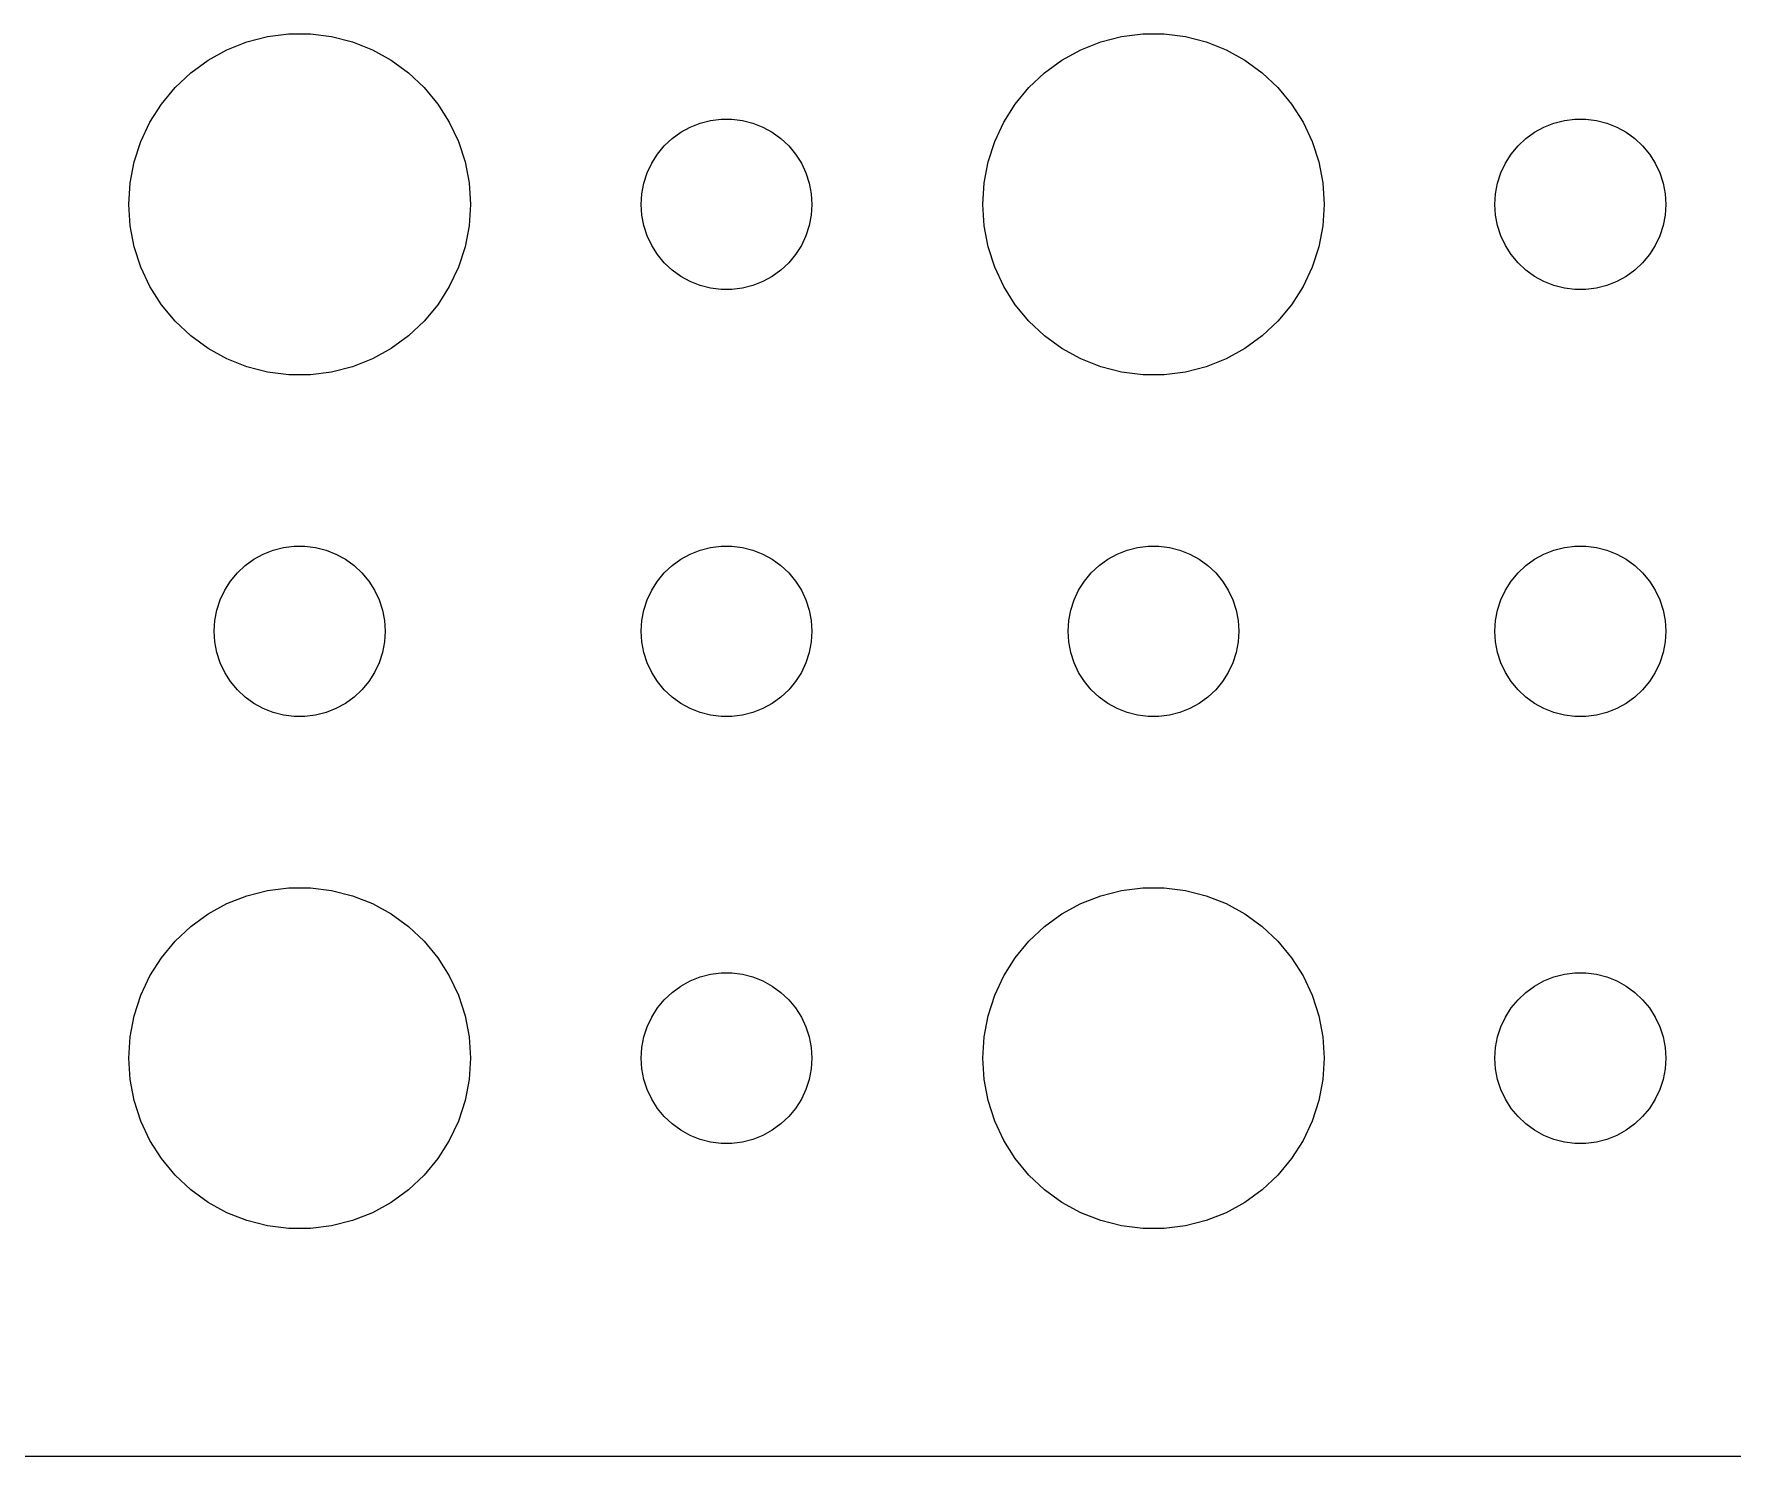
# Model space of a CAD drawing. Header units: metres. Extents: x -112 to 112, y -59 to 59.
# Drawn here: x 25.33 to 55.16, y -59.49 to -34.51 of the extents above; entities that cross this region are included whole.
import ezdxf

# ---------------------------------------------------------------- set-up
doc = ezdxf.new("R2010")
doc.units = ezdxf.units.M

msp = doc.modelspace()

# ---------------------------------------------------------------- linework, layer by layer
for p, q in [((29.0729, -34.6468), (29.4379, -34.5531)), ((29.4379, -34.5531), (29.8116, -34.5059)), ((29.8116, -34.5059), (30.1884, -34.5059)), ((30.1884, -34.5059), (30.5621, -34.5531)), ((30.5621, -34.5531), (30.927, -34.6468)), ((44.0729, -34.6468), (44.4379, -34.5531)), ((44.4379, -34.5531), (44.8116, -34.5059)), ((44.8116, -34.5059), (45.1884, -34.5059)), ((45.1884, -34.5059), (45.5621, -34.5531)), ((45.5621, -34.5531), (45.927, -34.6468)), ((28.3925, -34.967), (28.7227, -34.7855)), ((28.7227, -34.7855), (29.0729, -34.6468)), ((30.927, -34.6468), (31.2773, -34.7855)), ((31.2773, -34.7855), (31.6075, -34.967)), ((43.3925, -34.967), (43.7227, -34.7855)), ((43.7227, -34.7855), (44.0729, -34.6468)), ((45.927, -34.6468), (46.2773, -34.7855)), ((46.2773, -34.7855), (46.6075, -34.967)), ((27.8131, -35.4464), (28.0877, -35.1885)), ((28.0877, -35.1885), (28.3925, -34.967)), ((31.6075, -34.967), (31.9123, -35.1885)), ((31.9123, -35.1885), (32.1869, -35.4464)), ((42.8131, -35.4464), (43.0877, -35.1885)), ((43.0877, -35.1885), (43.3925, -34.967)), ((46.6075, -34.967), (46.9123, -35.1885)), ((46.9123, -35.1885), (47.1869, -35.4464)), ((27.5729, -35.7366), (27.8131, -35.4464)), ((32.1869, -35.4464), (32.427, -35.7366)), ((42.5729, -35.7366), (42.8131, -35.4464)), ((47.1869, -35.4464), (47.427, -35.7366)), ((27.3711, -36.0547), (27.5729, -35.7366)), ((32.427, -35.7366), (32.6289, -36.0547)), ((42.3711, -36.0547), (42.5729, -35.7366)), ((47.427, -35.7366), (47.6289, -36.0547)), ((27.2107, -36.3956), (27.3711, -36.0547)), ((32.6289, -36.0547), (32.7893, -36.3956)), ((36.8613, -36.1428), (37.0365, -36.0734)), ((37.0365, -36.0734), (37.2189, -36.0266)), ((37.2189, -36.0266), (37.4058, -36.003)), ((37.4058, -36.003), (37.5942, -36.003)), ((37.5942, -36.003), (37.7811, -36.0266)), ((37.7811, -36.0266), (37.9635, -36.0734)), ((37.9635, -36.0734), (38.1387, -36.1428)), ((42.2107, -36.3956), (42.3711, -36.0547)), ((47.6289, -36.0547), (47.7893, -36.3956)), ((51.8613, -36.1428), (52.0365, -36.0734)), ((52.0365, -36.0734), (52.2189, -36.0266)), ((52.2189, -36.0266), (52.4058, -36.003)), ((52.4058, -36.003), (52.5942, -36.003)), ((52.5942, -36.003), (52.7811, -36.0266)), ((52.7811, -36.0266), (52.9635, -36.0734)), ((52.9635, -36.0734), (53.1387, -36.1428)), ((27.0942, -36.7539), (27.2107, -36.3956)), ((32.7893, -36.3956), (32.9057, -36.7539)), ((36.4065, -36.4732), (36.5439, -36.3442)), ((36.5439, -36.3442), (36.6963, -36.2335)), ((36.6963, -36.2335), (36.8613, -36.1428)), ((38.1387, -36.1428), (38.3037, -36.2335)), ((38.3037, -36.2335), (38.4561, -36.3442)), ((38.4561, -36.3442), (38.5934, -36.4732)), ((42.0942, -36.7539), (42.2107, -36.3956)), ((47.7893, -36.3956), (47.9057, -36.7539)), ((51.4065, -36.4732), (51.5439, -36.3442)), ((51.5439, -36.3442), (51.6963, -36.2335)), ((51.6963, -36.2335), (51.8613, -36.1428)), ((53.1387, -36.1428), (53.3037, -36.2335)), ((53.3037, -36.2335), (53.4561, -36.3442)), ((53.4561, -36.3442), (53.5934, -36.4732)), ((36.1855, -36.7774), (36.2865, -36.6183)), ((36.2865, -36.6183), (36.4065, -36.4732)), ((38.5934, -36.4732), (38.7135, -36.6183)), ((38.7135, -36.6183), (38.8145, -36.7774)), ((51.1855, -36.7774), (51.2865, -36.6183)), ((51.2865, -36.6183), (51.4065, -36.4732)), ((53.5934, -36.4732), (53.7135, -36.6183)), ((53.7135, -36.6183), (53.8145, -36.7774)), ((27.0237, -37.124), (27.0942, -36.7539)), ((32.9057, -36.7539), (32.9763, -37.124)), ((36.0471, -37.127), (36.1053, -36.9478)), ((36.1053, -36.9478), (36.1855, -36.7774)), ((38.8145, -36.7774), (38.8947, -36.9478)), ((38.8947, -36.9478), (38.9529, -37.127)), ((42.0237, -37.124), (42.0942, -36.7539)), ((47.9057, -36.7539), (47.9763, -37.124)), ((51.0471, -37.127), (51.1053, -36.9478)), ((51.1053, -36.9478), (51.1855, -36.7774)), ((53.8145, -36.7774), (53.8947, -36.9478)), ((53.8947, -36.9478), (53.9529, -37.127)), ((27, -37.5), (27.0237, -37.124)), ((32.9763, -37.124), (33, -37.5)), ((36.0118, -37.312), (36.0471, -37.127)), ((38.9529, -37.127), (38.9882, -37.312)), ((42, -37.5), (42.0237, -37.124)), ((47.9763, -37.124), (48, -37.5)), ((51.0118, -37.312), (51.0471, -37.127)), ((53.9529, -37.127), (53.9882, -37.312)), ((27.0237, -37.876), (27, -37.5)), ((33, -37.5), (32.9763, -37.876)), ((36, -37.5), (36.0118, -37.312)), ((36.0118, -37.688), (36, -37.5)), ((38.9882, -37.312), (39, -37.5)), ((39, -37.5), (38.9882, -37.688)), ((42.0237, -37.876), (42, -37.5)), ((48, -37.5), (47.9763, -37.876)), ((51, -37.5), (51.0118, -37.312)), ((51.0118, -37.688), (51, -37.5)), ((53.9882, -37.312), (54, -37.5)), ((54, -37.5), (53.9882, -37.688)), ((27.0942, -38.2461), (27.0237, -37.876)), ((32.9763, -37.876), (32.9057, -38.2461)), ((36.0471, -37.873), (36.0118, -37.688)), ((36.1053, -38.0522), (36.0471, -37.873)), ((38.9529, -37.873), (38.8947, -38.0522)), ((38.9882, -37.688), (38.9529, -37.873)), ((42.0942, -38.2461), (42.0237, -37.876)), ((47.9763, -37.876), (47.9057, -38.2461)), ((51.0471, -37.873), (51.0118, -37.688)), ((51.1053, -38.0522), (51.0471, -37.873)), ((53.9529, -37.873), (53.8947, -38.0522)), ((53.9882, -37.688), (53.9529, -37.873)), ((36.1855, -38.2226), (36.1053, -38.0522)), ((38.8947, -38.0522), (38.8145, -38.2226)), ((51.1855, -38.2226), (51.1053, -38.0522)), ((53.8947, -38.0522), (53.8145, -38.2226)), ((27.2107, -38.6044), (27.0942, -38.2461)), ((32.9057, -38.2461), (32.7893, -38.6044)), ((36.2865, -38.3817), (36.1855, -38.2226)), ((36.4065, -38.5268), (36.2865, -38.3817)), ((38.7135, -38.3817), (38.5934, -38.5268)), ((38.8145, -38.2226), (38.7135, -38.3817)), ((42.2107, -38.6044), (42.0942, -38.2461)), ((47.9057, -38.2461), (47.7893, -38.6044)), ((51.2865, -38.3817), (51.1855, -38.2226)), ((51.4065, -38.5268), (51.2865, -38.3817)), ((53.7135, -38.3817), (53.5934, -38.5268)), ((53.8145, -38.2226), (53.7135, -38.3817)), ((27.3711, -38.9453), (27.2107, -38.6044)), ((32.7893, -38.6044), (32.6289, -38.9453)), ((36.5439, -38.6558), (36.4065, -38.5268)), ((36.6963, -38.7665), (36.5439, -38.6558)), ((36.8613, -38.8572), (36.6963, -38.7665)), ((38.3037, -38.7665), (38.1387, -38.8572)), ((38.4561, -38.6558), (38.3037, -38.7665)), ((38.5934, -38.5268), (38.4561, -38.6558)), ((42.3711, -38.9453), (42.2107, -38.6044)), ((47.7893, -38.6044), (47.6289, -38.9453)), ((51.5439, -38.6558), (51.4065, -38.5268)), ((51.6963, -38.7665), (51.5439, -38.6558)), ((51.8613, -38.8572), (51.6963, -38.7665)), ((53.3037, -38.7665), (53.1387, -38.8572)), ((53.4561, -38.6558), (53.3037, -38.7665)), ((53.5934, -38.5268), (53.4561, -38.6558)), ((27.5729, -39.2634), (27.3711, -38.9453)), ((32.6289, -38.9453), (32.427, -39.2634)), ((37.0365, -38.9266), (36.8613, -38.8572)), ((37.2189, -38.9734), (37.0365, -38.9266)), ((37.4058, -38.997), (37.2189, -38.9734)), ((37.5942, -38.997), (37.4058, -38.997)), ((37.7811, -38.9734), (37.5942, -38.997)), ((37.9635, -38.9266), (37.7811, -38.9734)), ((38.1387, -38.8572), (37.9635, -38.9266)), ((42.5729, -39.2634), (42.3711, -38.9453)), ((47.6289, -38.9453), (47.427, -39.2634)), ((52.0365, -38.9266), (51.8613, -38.8572)), ((52.2189, -38.9734), (52.0365, -38.9266)), ((52.4058, -38.997), (52.2189, -38.9734)), ((52.5942, -38.997), (52.4058, -38.997)), ((52.7811, -38.9734), (52.5942, -38.997)), ((52.9635, -38.9266), (52.7811, -38.9734)), ((53.1387, -38.8572), (52.9635, -38.9266)), ((27.8131, -39.5536), (27.5729, -39.2634)), ((32.427, -39.2634), (32.1869, -39.5536)), ((42.8131, -39.5536), (42.5729, -39.2634)), ((47.427, -39.2634), (47.1869, -39.5536)), ((28.0877, -39.8115), (27.8131, -39.5536)), ((32.1869, -39.5536), (31.9123, -39.8115)), ((43.0877, -39.8115), (42.8131, -39.5536)), ((47.1869, -39.5536), (46.9123, -39.8115)), ((28.3925, -40.033), (28.0877, -39.8115)), ((31.9123, -39.8115), (31.6075, -40.033)), ((43.3925, -40.033), (43.0877, -39.8115)), ((46.9123, -39.8115), (46.6075, -40.033)), ((28.7227, -40.2145), (28.3925, -40.033)), ((29.0729, -40.3532), (28.7227, -40.2145)), ((31.2773, -40.2145), (30.927, -40.3532)), ((31.6075, -40.033), (31.2773, -40.2145)), ((43.7227, -40.2145), (43.3925, -40.033)), ((44.0729, -40.3532), (43.7227, -40.2145)), ((46.2773, -40.2145), (45.927, -40.3532)), ((46.6075, -40.033), (46.2773, -40.2145)), ((29.4379, -40.4469), (29.0729, -40.3532)), ((29.8116, -40.4941), (29.4379, -40.4469)), ((30.1884, -40.4941), (29.8116, -40.4941)), ((30.5621, -40.4469), (30.1884, -40.4941)), ((30.927, -40.3532), (30.5621, -40.4469)), ((44.4379, -40.4469), (44.0729, -40.3532)), ((44.8116, -40.4941), (44.4379, -40.4469)), ((45.1884, -40.4941), (44.8116, -40.4941)), ((45.5621, -40.4469), (45.1884, -40.4941)), ((45.927, -40.3532), (45.5621, -40.4469)), ((29.5365, -43.5734), (29.7189, -43.5266)), ((29.7189, -43.5266), (29.9058, -43.503)), ((29.9058, -43.503), (30.0942, -43.503)), ((30.0942, -43.503), (30.2811, -43.5266)), ((30.2811, -43.5266), (30.4635, -43.5734)), ((37.0365, -43.5734), (37.2189, -43.5266)), ((37.2189, -43.5266), (37.4058, -43.503)), ((37.4058, -43.503), (37.5942, -43.503)), ((37.5942, -43.503), (37.7811, -43.5266)), ((37.7811, -43.5266), (37.9635, -43.5734)), ((44.5365, -43.5734), (44.7189, -43.5266)), ((44.7189, -43.5266), (44.9058, -43.503)), ((44.9058, -43.503), (45.0942, -43.503)), ((45.0942, -43.503), (45.2811, -43.5266)), ((45.2811, -43.5266), (45.4635, -43.5734)), ((52.0365, -43.5734), (52.2189, -43.5266)), ((52.2189, -43.5266), (52.4058, -43.503)), ((52.4058, -43.503), (52.5942, -43.503)), ((52.5942, -43.503), (52.7811, -43.5266)), ((52.7811, -43.5266), (52.9635, -43.5734)), ((28.9065, -43.9732), (29.0439, -43.8442)), ((29.0439, -43.8442), (29.1963, -43.7335)), ((29.1963, -43.7335), (29.3613, -43.6428)), ((29.3613, -43.6428), (29.5365, -43.5734)), ((30.4635, -43.5734), (30.6387, -43.6428)), ((30.6387, -43.6428), (30.8037, -43.7335)), ((30.8037, -43.7335), (30.9561, -43.8442)), ((30.9561, -43.8442), (31.0934, -43.9732)), ((36.4065, -43.9732), (36.5439, -43.8442)), ((36.5439, -43.8442), (36.6963, -43.7335)), ((36.6963, -43.7335), (36.8613, -43.6428)), ((36.8613, -43.6428), (37.0365, -43.5734)), ((37.9635, -43.5734), (38.1387, -43.6428)), ((38.1387, -43.6428), (38.3037, -43.7335)), ((38.3037, -43.7335), (38.4561, -43.8442)), ((38.4561, -43.8442), (38.5934, -43.9732)), ((43.9065, -43.9732), (44.0439, -43.8442)), ((44.0439, -43.8442), (44.1963, -43.7335)), ((44.1963, -43.7335), (44.3613, -43.6428)), ((44.3613, -43.6428), (44.5365, -43.5734)), ((45.4635, -43.5734), (45.6387, -43.6428)), ((45.6387, -43.6428), (45.8037, -43.7335)), ((45.8037, -43.7335), (45.9561, -43.8442)), ((45.9561, -43.8442), (46.0934, -43.9732)), ((51.4065, -43.9732), (51.5439, -43.8442)), ((51.5439, -43.8442), (51.6963, -43.7335)), ((51.6963, -43.7335), (51.8613, -43.6428)), ((51.8613, -43.6428), (52.0365, -43.5734)), ((52.9635, -43.5734), (53.1387, -43.6428)), ((53.1387, -43.6428), (53.3037, -43.7335)), ((53.3037, -43.7335), (53.4561, -43.8442)), ((53.4561, -43.8442), (53.5934, -43.9732)), ((28.6855, -44.2774), (28.7865, -44.1183)), ((28.7865, -44.1183), (28.9065, -43.9732)), ((31.0934, -43.9732), (31.2135, -44.1183)), ((31.2135, -44.1183), (31.3145, -44.2774)), ((36.1855, -44.2774), (36.2865, -44.1183)), ((36.2865, -44.1183), (36.4065, -43.9732)), ((38.5934, -43.9732), (38.7135, -44.1183)), ((38.7135, -44.1183), (38.8145, -44.2774)), ((43.6855, -44.2774), (43.7865, -44.1183)), ((43.7865, -44.1183), (43.9065, -43.9732)), ((46.0934, -43.9732), (46.2135, -44.1183)), ((46.2135, -44.1183), (46.3145, -44.2774)), ((51.1855, -44.2774), (51.2865, -44.1183)), ((51.2865, -44.1183), (51.4065, -43.9732)), ((53.5934, -43.9732), (53.7135, -44.1183)), ((53.7135, -44.1183), (53.8145, -44.2774)), ((28.5471, -44.627), (28.6053, -44.4478)), ((28.6053, -44.4478), (28.6855, -44.2774)), ((31.3145, -44.2774), (31.3947, -44.4478)), ((31.3947, -44.4478), (31.4529, -44.627)), ((36.0471, -44.627), (36.1053, -44.4478)), ((36.1053, -44.4478), (36.1855, -44.2774)), ((38.8145, -44.2774), (38.8947, -44.4478)), ((38.8947, -44.4478), (38.9529, -44.627)), ((43.5471, -44.627), (43.6053, -44.4478)), ((43.6053, -44.4478), (43.6855, -44.2774)), ((46.3145, -44.2774), (46.3947, -44.4478)), ((46.3947, -44.4478), (46.4529, -44.627)), ((51.0471, -44.627), (51.1053, -44.4478)), ((51.1053, -44.4478), (51.1855, -44.2774)), ((53.8145, -44.2774), (53.8947, -44.4478)), ((53.8947, -44.4478), (53.9529, -44.627)), ((28.5118, -44.812), (28.5471, -44.627)), ((31.4529, -44.627), (31.4882, -44.812)), ((36.0118, -44.812), (36.0471, -44.627)), ((38.9529, -44.627), (38.9882, -44.812)), ((43.5118, -44.812), (43.5471, -44.627)), ((46.4529, -44.627), (46.4882, -44.812)), ((51.0118, -44.812), (51.0471, -44.627)), ((53.9529, -44.627), (53.9882, -44.812)), ((28.5, -45), (28.5118, -44.812)), ((28.5118, -45.188), (28.5, -45)), ((31.4882, -44.812), (31.5, -45)), ((31.5, -45), (31.4882, -45.188)), ((36, -45), (36.0118, -44.812)), ((36.0118, -45.188), (36, -45)), ((38.9882, -44.812), (39, -45)), ((39, -45), (38.9882, -45.188)), ((43.5, -45), (43.5118, -44.812)), ((43.5118, -45.188), (43.5, -45)), ((46.4882, -44.812), (46.5, -45)), ((46.5, -45), (46.4882, -45.188)), ((51, -45), (51.0118, -44.812)), ((51.0118, -45.188), (51, -45)), ((53.9882, -44.812), (54, -45)), ((54, -45), (53.9882, -45.188)), ((28.5471, -45.373), (28.5118, -45.188)), ((31.4882, -45.188), (31.4529, -45.373)), ((36.0471, -45.373), (36.0118, -45.188)), ((38.9882, -45.188), (38.9529, -45.373)), ((43.5471, -45.373), (43.5118, -45.188)), ((46.4882, -45.188), (46.4529, -45.373)), ((51.0471, -45.373), (51.0118, -45.188)), ((53.9882, -45.188), (53.9529, -45.373)), ((28.6053, -45.5522), (28.5471, -45.373)), ((28.6855, -45.7226), (28.6053, -45.5522)), ((31.3947, -45.5522), (31.3145, -45.7226)), ((31.4529, -45.373), (31.3947, -45.5522)), ((36.1053, -45.5522), (36.0471, -45.373)), ((36.1855, -45.7226), (36.1053, -45.5522)), ((38.8947, -45.5522), (38.8145, -45.7226)), ((38.9529, -45.373), (38.8947, -45.5522)), ((43.6053, -45.5522), (43.5471, -45.373)), ((43.6855, -45.7226), (43.6053, -45.5522)), ((46.3947, -45.5522), (46.3145, -45.7226)), ((46.4529, -45.373), (46.3947, -45.5522)), ((51.1053, -45.5522), (51.0471, -45.373)), ((51.1855, -45.7226), (51.1053, -45.5522)), ((53.8947, -45.5522), (53.8145, -45.7226)), ((53.9529, -45.373), (53.8947, -45.5522)), ((28.7865, -45.8817), (28.6855, -45.7226)), ((28.9065, -46.0268), (28.7865, -45.8817)), ((31.2135, -45.8817), (31.0934, -46.0268)), ((31.3145, -45.7226), (31.2135, -45.8817)), ((36.2865, -45.8817), (36.1855, -45.7226)), ((36.4065, -46.0268), (36.2865, -45.8817)), ((38.7135, -45.8817), (38.5934, -46.0268)), ((38.8145, -45.7226), (38.7135, -45.8817)), ((43.7865, -45.8817), (43.6855, -45.7226)), ((43.9065, -46.0268), (43.7865, -45.8817)), ((46.2135, -45.8817), (46.0934, -46.0268)), ((46.3145, -45.7226), (46.2135, -45.8817)), ((51.2865, -45.8817), (51.1855, -45.7226)), ((51.4065, -46.0268), (51.2865, -45.8817)), ((53.7135, -45.8817), (53.5934, -46.0268)), ((53.8145, -45.7226), (53.7135, -45.8817)), ((29.0439, -46.1558), (28.9065, -46.0268)), ((29.1963, -46.2665), (29.0439, -46.1558)), ((30.9561, -46.1558), (30.8037, -46.2665)), ((31.0934, -46.0268), (30.9561, -46.1558)), ((36.5439, -46.1558), (36.4065, -46.0268)), ((36.6963, -46.2665), (36.5439, -46.1558)), ((38.4561, -46.1558), (38.3037, -46.2665)), ((38.5934, -46.0268), (38.4561, -46.1558)), ((44.0439, -46.1558), (43.9065, -46.0268)), ((44.1963, -46.2665), (44.0439, -46.1558)), ((45.9561, -46.1558), (45.8037, -46.2665)), ((46.0934, -46.0268), (45.9561, -46.1558)), ((51.5439, -46.1558), (51.4065, -46.0268)), ((51.6963, -46.2665), (51.5439, -46.1558)), ((53.4561, -46.1558), (53.3037, -46.2665)), ((53.5934, -46.0268), (53.4561, -46.1558)), ((29.3613, -46.3572), (29.1963, -46.2665)), ((29.5365, -46.4266), (29.3613, -46.3572)), ((29.7189, -46.4734), (29.5365, -46.4266)), ((29.9058, -46.497), (29.7189, -46.4734)), ((30.0942, -46.497), (29.9058, -46.497)), ((30.2811, -46.4734), (30.0942, -46.497)), ((30.4635, -46.4266), (30.2811, -46.4734)), ((30.6387, -46.3572), (30.4635, -46.4266)), ((30.8037, -46.2665), (30.6387, -46.3572)), ((36.8613, -46.3572), (36.6963, -46.2665)), ((37.0365, -46.4266), (36.8613, -46.3572)), ((37.2189, -46.4734), (37.0365, -46.4266)), ((37.4058, -46.497), (37.2189, -46.4734)), ((37.5942, -46.497), (37.4058, -46.497)), ((37.7811, -46.4734), (37.5942, -46.497)), ((37.9635, -46.4266), (37.7811, -46.4734)), ((38.1387, -46.3572), (37.9635, -46.4266)), ((38.3037, -46.2665), (38.1387, -46.3572)), ((44.3613, -46.3572), (44.1963, -46.2665)), ((44.5365, -46.4266), (44.3613, -46.3572)), ((44.7189, -46.4734), (44.5365, -46.4266)), ((44.9058, -46.497), (44.7189, -46.4734)), ((45.0942, -46.497), (44.9058, -46.497)), ((45.2811, -46.4734), (45.0942, -46.497)), ((45.4635, -46.4266), (45.2811, -46.4734)), ((45.6387, -46.3572), (45.4635, -46.4266)), ((45.8037, -46.2665), (45.6387, -46.3572)), ((51.8613, -46.3572), (51.6963, -46.2665)), ((52.0365, -46.4266), (51.8613, -46.3572)), ((52.2189, -46.4734), (52.0365, -46.4266)), ((52.4058, -46.497), (52.2189, -46.4734)), ((52.5942, -46.497), (52.4058, -46.497)), ((52.7811, -46.4734), (52.5942, -46.497)), ((52.9635, -46.4266), (52.7811, -46.4734)), ((53.1387, -46.3572), (52.9635, -46.4266)), ((53.3037, -46.2665), (53.1387, -46.3572)), ((29.4379, -49.5531), (29.8116, -49.5059)), ((29.8116, -49.5059), (30.1884, -49.5059)), ((30.1884, -49.5059), (30.5621, -49.5531)), ((44.4379, -49.5531), (44.8116, -49.5059)), ((44.8116, -49.5059), (45.1884, -49.5059)), ((45.1884, -49.5059), (45.5621, -49.5531)), ((28.3925, -49.967), (28.7227, -49.7855)), ((28.7227, -49.7855), (29.0729, -49.6468)), ((29.0729, -49.6468), (29.4379, -49.5531)), ((30.5621, -49.5531), (30.927, -49.6468)), ((30.927, -49.6468), (31.2773, -49.7855)), ((31.2773, -49.7855), (31.6075, -49.967)), ((43.3925, -49.967), (43.7227, -49.7855)), ((43.7227, -49.7855), (44.0729, -49.6468)), ((44.0729, -49.6468), (44.4379, -49.5531)), ((45.5621, -49.5531), (45.927, -49.6468)), ((45.927, -49.6468), (46.2773, -49.7855)), ((46.2773, -49.7855), (46.6075, -49.967)), ((28.0877, -50.1885), (28.3925, -49.967)), ((31.6075, -49.967), (31.9123, -50.1885)), ((43.0877, -50.1885), (43.3925, -49.967)), ((46.6075, -49.967), (46.9123, -50.1885)), ((27.8131, -50.4464), (28.0877, -50.1885)), ((31.9123, -50.1885), (32.1869, -50.4464)), ((42.8131, -50.4464), (43.0877, -50.1885)), ((46.9123, -50.1885), (47.1869, -50.4464)), ((27.5729, -50.7366), (27.8131, -50.4464)), ((32.1869, -50.4464), (32.427, -50.7366)), ((42.5729, -50.7366), (42.8131, -50.4464)), ((47.1869, -50.4464), (47.427, -50.7366)), ((27.3711, -51.0547), (27.5729, -50.7366)), ((32.427, -50.7366), (32.6289, -51.0547)), ((37.2189, -51.0266), (37.4058, -51.003)), ((37.4058, -51.003), (37.5942, -51.003)), ((37.5942, -51.003), (37.7811, -51.0266)), ((42.3711, -51.0547), (42.5729, -50.7366)), ((47.427, -50.7366), (47.6289, -51.0547)), ((52.2189, -51.0266), (52.4058, -51.003)), ((52.4058, -51.003), (52.5942, -51.003)), ((52.5942, -51.003), (52.7811, -51.0266)), ((27.2107, -51.3956), (27.3711, -51.0547)), ((32.6289, -51.0547), (32.7893, -51.3956)), ((36.5439, -51.3442), (36.6963, -51.2335)), ((36.6963, -51.2335), (36.8613, -51.1428)), ((36.8613, -51.1428), (37.0365, -51.0734)), ((37.0365, -51.0734), (37.2189, -51.0266)), ((37.7811, -51.0266), (37.9635, -51.0734)), ((37.9635, -51.0734), (38.1387, -51.1428)), ((38.1387, -51.1428), (38.3037, -51.2335)), ((38.3037, -51.2335), (38.4561, -51.3442)), ((42.2107, -51.3956), (42.3711, -51.0547)), ((47.6289, -51.0547), (47.7893, -51.3956)), ((51.5439, -51.3442), (51.6963, -51.2335)), ((51.6963, -51.2335), (51.8613, -51.1428)), ((51.8613, -51.1428), (52.0365, -51.0734)), ((52.0365, -51.0734), (52.2189, -51.0266)), ((52.7811, -51.0266), (52.9635, -51.0734)), ((52.9635, -51.0734), (53.1387, -51.1428)), ((53.1387, -51.1428), (53.3037, -51.2335)), ((53.3037, -51.2335), (53.4561, -51.3442)), ((27.0942, -51.7539), (27.2107, -51.3956)), ((32.7893, -51.3956), (32.9057, -51.7539)), ((36.2865, -51.6183), (36.4065, -51.4732)), ((36.4065, -51.4732), (36.5439, -51.3442)), ((38.4561, -51.3442), (38.5934, -51.4732)), ((38.5934, -51.4732), (38.7135, -51.6183)), ((42.0942, -51.7539), (42.2107, -51.3956)), ((47.7893, -51.3956), (47.9057, -51.7539)), ((51.2865, -51.6183), (51.4065, -51.4732)), ((51.4065, -51.4732), (51.5439, -51.3442)), ((53.4561, -51.3442), (53.5934, -51.4732)), ((53.5934, -51.4732), (53.7135, -51.6183)), ((27.0237, -52.124), (27.0942, -51.7539)), ((32.9057, -51.7539), (32.9763, -52.124)), ((36.1053, -51.9478), (36.1855, -51.7774)), ((36.1855, -51.7774), (36.2865, -51.6183)), ((38.7135, -51.6183), (38.8145, -51.7774)), ((38.8145, -51.7774), (38.8947, -51.9478)), ((42.0237, -52.124), (42.0942, -51.7539)), ((47.9057, -51.7539), (47.9763, -52.124)), ((51.1053, -51.9478), (51.1855, -51.7774)), ((51.1855, -51.7774), (51.2865, -51.6183)), ((53.7135, -51.6183), (53.8145, -51.7774)), ((53.8145, -51.7774), (53.8947, -51.9478)), ((27, -52.5), (27.0237, -52.124)), ((32.9763, -52.124), (33, -52.5)), ((36.0118, -52.312), (36.0471, -52.127)), ((36.0471, -52.127), (36.1053, -51.9478)), ((38.8947, -51.9478), (38.9529, -52.127)), ((38.9529, -52.127), (38.9882, -52.312)), ((42, -52.5), (42.0237, -52.124)), ((47.9763, -52.124), (48, -52.5)), ((51.0118, -52.312), (51.0471, -52.127)), ((51.0471, -52.127), (51.1053, -51.9478)), ((53.8947, -51.9478), (53.9529, -52.127)), ((53.9529, -52.127), (53.9882, -52.312)), ((27.0237, -52.876), (27, -52.5)), ((33, -52.5), (32.9763, -52.876)), ((36, -52.5), (36.0118, -52.312)), ((36.0118, -52.688), (36, -52.5)), ((38.9882, -52.312), (39, -52.5)), ((39, -52.5), (38.9882, -52.688)), ((42.0237, -52.876), (42, -52.5)), ((48, -52.5), (47.9763, -52.876)), ((51, -52.5), (51.0118, -52.312)), ((51.0118, -52.688), (51, -52.5)), ((53.9882, -52.312), (54, -52.5)), ((54, -52.5), (53.9882, -52.688)), ((36.0471, -52.873), (36.0118, -52.688)), ((38.9882, -52.688), (38.9529, -52.873)), ((51.0471, -52.873), (51.0118, -52.688)), ((53.9882, -52.688), (53.9529, -52.873)), ((27.0942, -53.2461), (27.0237, -52.876)), ((32.9763, -52.876), (32.9057, -53.2461)), ((36.1053, -53.0522), (36.0471, -52.873)), ((36.1855, -53.2226), (36.1053, -53.0522)), ((38.8947, -53.0522), (38.8145, -53.2226)), ((38.9529, -52.873), (38.8947, -53.0522)), ((42.0942, -53.2461), (42.0237, -52.876)), ((47.9763, -52.876), (47.9057, -53.2461)), ((51.1053, -53.0522), (51.0471, -52.873)), ((51.1855, -53.2226), (51.1053, -53.0522)), ((53.8947, -53.0522), (53.8145, -53.2226)), ((53.9529, -52.873), (53.8947, -53.0522)), ((27.2107, -53.6044), (27.0942, -53.2461)), ((32.9057, -53.2461), (32.7893, -53.6044)), ((36.2865, -53.3817), (36.1855, -53.2226)), ((36.4065, -53.5268), (36.2865, -53.3817)), ((38.7135, -53.3817), (38.5934, -53.5268)), ((38.8145, -53.2226), (38.7135, -53.3817)), ((42.2107, -53.6044), (42.0942, -53.2461)), ((47.9057, -53.2461), (47.7893, -53.6044)), ((51.2865, -53.3817), (51.1855, -53.2226)), ((51.4065, -53.5268), (51.2865, -53.3817)), ((53.7135, -53.3817), (53.5934, -53.5268)), ((53.8145, -53.2226), (53.7135, -53.3817)), ((27.3711, -53.9453), (27.2107, -53.6044)), ((32.7893, -53.6044), (32.6289, -53.9453)), ((36.5439, -53.6558), (36.4065, -53.5268)), ((36.6963, -53.7665), (36.5439, -53.6558)), ((38.4561, -53.6558), (38.3037, -53.7665)), ((38.5934, -53.5268), (38.4561, -53.6558)), ((42.3711, -53.9453), (42.2107, -53.6044)), ((47.7893, -53.6044), (47.6289, -53.9453)), ((51.5439, -53.6558), (51.4065, -53.5268)), ((51.6963, -53.7665), (51.5439, -53.6558)), ((53.4561, -53.6558), (53.3037, -53.7665)), ((53.5934, -53.5268), (53.4561, -53.6558)), ((27.5729, -54.2634), (27.3711, -53.9453)), ((32.6289, -53.9453), (32.427, -54.2634)), ((36.8613, -53.8572), (36.6963, -53.7665)), ((37.0365, -53.9266), (36.8613, -53.8572)), ((37.2189, -53.9734), (37.0365, -53.9266)), ((37.4058, -53.997), (37.2189, -53.9734)), ((37.7811, -53.9734), (37.5942, -53.997)), ((37.9635, -53.9266), (37.7811, -53.9734)), ((38.1387, -53.8572), (37.9635, -53.9266)), ((38.3037, -53.7665), (38.1387, -53.8572)), ((42.5729, -54.2634), (42.3711, -53.9453)), ((47.6289, -53.9453), (47.427, -54.2634)), ((51.8613, -53.8572), (51.6963, -53.7665)), ((52.0365, -53.9266), (51.8613, -53.8572)), ((52.2189, -53.9734), (52.0365, -53.9266)), ((52.4058, -53.997), (52.2189, -53.9734)), ((52.7811, -53.9734), (52.5942, -53.997)), ((52.9635, -53.9266), (52.7811, -53.9734)), ((53.1387, -53.8572), (52.9635, -53.9266)), ((53.3037, -53.7665), (53.1387, -53.8572)), ((27.8131, -54.5536), (27.5729, -54.2634)), ((32.427, -54.2634), (32.1869, -54.5536)), ((37.5942, -53.997), (37.4058, -53.997)), ((42.8131, -54.5536), (42.5729, -54.2634)), ((47.427, -54.2634), (47.1869, -54.5536)), ((52.5942, -53.997), (52.4058, -53.997)), ((28.0877, -54.8115), (27.8131, -54.5536)), ((32.1869, -54.5536), (31.9123, -54.8115)), ((43.0877, -54.8115), (42.8131, -54.5536)), ((47.1869, -54.5536), (46.9123, -54.8115)), ((28.3925, -55.033), (28.0877, -54.8115)), ((31.9123, -54.8115), (31.6075, -55.033)), ((43.3925, -55.033), (43.0877, -54.8115)), ((46.9123, -54.8115), (46.6075, -55.033)), ((28.7227, -55.2145), (28.3925, -55.033)), ((31.6075, -55.033), (31.2773, -55.2145)), ((43.7227, -55.2145), (43.3925, -55.033)), ((46.6075, -55.033), (46.2773, -55.2145)), ((29.0729, -55.3532), (28.7227, -55.2145)), ((29.4379, -55.4469), (29.0729, -55.3532)), ((29.8116, -55.4941), (29.4379, -55.4469)), ((30.5621, -55.4469), (30.1884, -55.4941)), ((30.927, -55.3532), (30.5621, -55.4469)), ((31.2773, -55.2145), (30.927, -55.3532)), ((44.0729, -55.3532), (43.7227, -55.2145)), ((44.4379, -55.4469), (44.0729, -55.3532)), ((44.8116, -55.4941), (44.4379, -55.4469)), ((45.5621, -55.4469), (45.1884, -55.4941)), ((45.927, -55.3532), (45.5621, -55.4469)), ((46.2773, -55.2145), (45.927, -55.3532)), ((30.1884, -55.4941), (29.8116, -55.4941)), ((45.1884, -55.4941), (44.8116, -55.4941)), ((-107.314, -59.4901), (107.314, -59.4901))]:
    msp.add_line(p, q)

doc.saveas('drawing.dxf')
